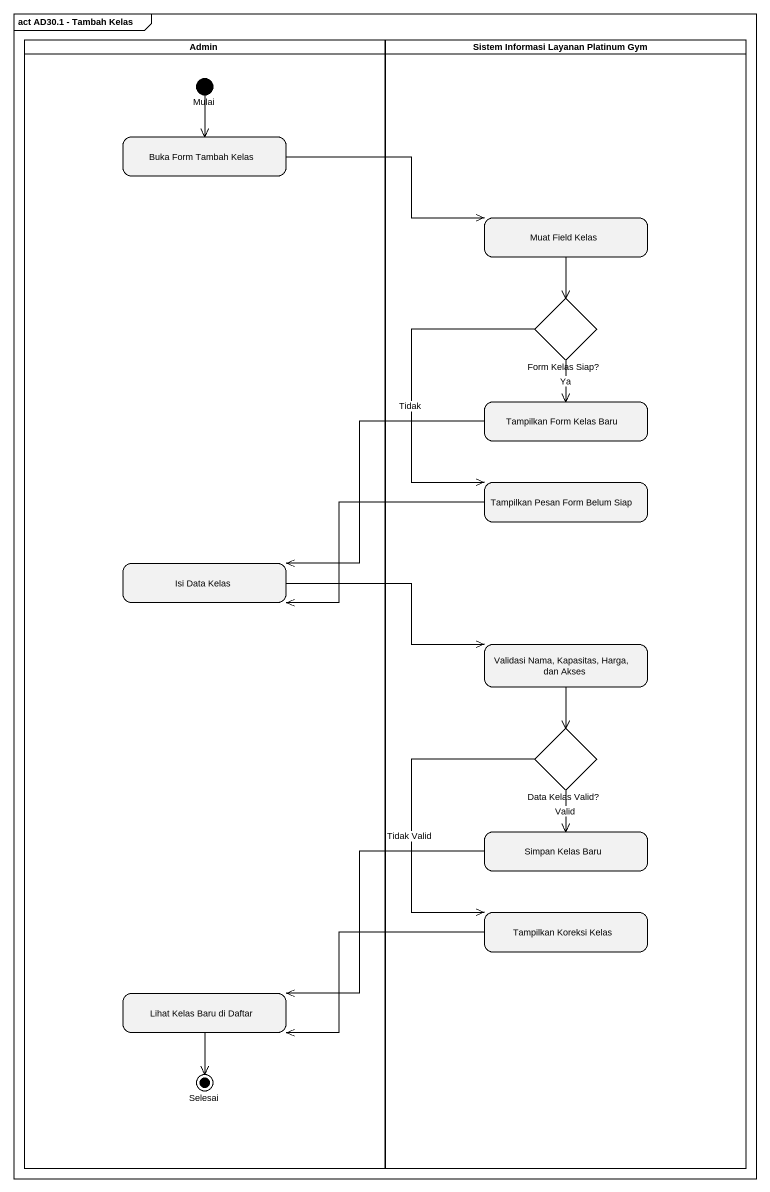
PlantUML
@startuml
mainframe act AD30.1 - Tambah Kelas
hide empty description
state Admin <<partition>> {
  state Mulai <<start>>
  state "Buka Form Tambah Kelas" as Buka_Form_Tambah_Kelas
  state "Isi Data Kelas" as Isi_Data_Kelas
  state "Lihat Kelas Baru di Daftar" as Lihat_Kelas_Baru_di_Daftar
  state Selesai <<end>>
}
state "Sistem Informasi Layanan Platinum Gym" as Sistem_Informasi_Layanan <<partition>> {
  state "Muat Field Kelas" as Muat_Field_Kelas
  state "Form Kelas Siap?" as Form_Kelas_Siap <<choice>>
  state "Tampilkan Form Kelas Baru" as Tampilkan_Form_Kelas_Baru
  state "Tampilkan Pesan Form Belum Siap" as Tampilkan_Pesan_Form_Belum
  state "Validasi Nama, Kapasitas, Harga, dan Akses" as Validasi_Nama_Kapasitas
  state "Data Kelas Valid?" as Data_Kelas_Valid <<choice>>
  state "Simpan Kelas Baru" as Simpan_Kelas_Baru
  state "Tampilkan Koreksi Kelas" as Tampilkan_Koreksi_Kelas
}
Mulai --> Buka_Form_Tambah_Kelas
Buka_Form_Tambah_Kelas -right-> Muat_Field_Kelas
Muat_Field_Kelas --> Form_Kelas_Siap
Form_Kelas_Siap --> Tampilkan_Form_Kelas_Baru : Ya
Form_Kelas_Siap --> Tampilkan_Pesan_Form_Belum : Tidak
Tampilkan_Form_Kelas_Baru -left-> Isi_Data_Kelas
Tampilkan_Pesan_Form_Belum -left-> Isi_Data_Kelas
Isi_Data_Kelas -right-> Validasi_Nama_Kapasitas
Validasi_Nama_Kapasitas --> Data_Kelas_Valid
Data_Kelas_Valid --> Simpan_Kelas_Baru : Valid
Data_Kelas_Valid --> Tampilkan_Koreksi_Kelas : Tidak Valid
Simpan_Kelas_Baru -left-> Lihat_Kelas_Baru_di_Daftar
Tampilkan_Koreksi_Kelas -left-> Lihat_Kelas_Baru_di_Daftar
Lihat_Kelas_Baru_di_Daftar --> Selesai
@enduml
